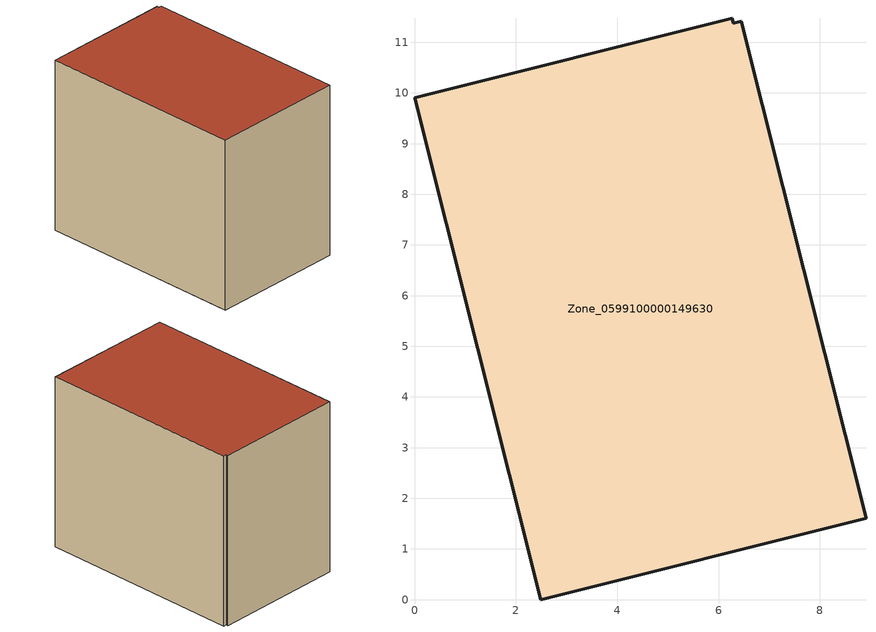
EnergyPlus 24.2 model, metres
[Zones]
Zone_0599100000149630
 floor ground (C_G): 2.49,0 0,9.9 6.27,11.47 6.29,11.37 6.45,11.41 8.91,1.61 z0
 wall outside (C_F): 2.49,0 8.91,1.61 6.45,11.41 6.29,11.37 6.27,11.47 0,9.9 2.49,0 z0:8.54
 roof outside (C_R): 0,9.9 2.49,0 8.91,1.61 6.45,11.41 6.29,11.37 6.27,11.47 z8.54
[BUILDING]
Pand.0599100000149630: North Axis=0; Terrain=City; Loads Convergence Tolerance Value=0.04; Temperature Convergence Tolerance Value=0.4; Solar Distribution=FullExterior; Maximum Number of Warmup Days=25; Minimum Number of Warmup Days=1
[Site:Location]
Rotterdam.The.Hague.AP_ZH_NLD Design_Conditions: Latitude=51.96; Longitude=4.45; Time Zone=1; Elevation=-4.5
[SITE:GROUNDTEMPERATURE:BUILDINGSURFACE]
18, 18, 18, 18, 18, 18, 18, 18, 18, 18, 18, 18
[MATERIAL] Thermal Absorptance=0.9; Solar Absorptance=0.7; Visible Absorptance=0.7
Name | Roughness | Thickness | Conductivity | Density | Specific Heat
G.TC.1965-1974 | MediumSmooth | 0.15 | 0.882353 | 540 | 1210
F.TC.1965-1974 | Rough | 0.3 | 0.697674 | 1920 | 840
R.TC.1965-1974 | MediumRough | 0.2 | 0.232558 | 1500 | 1000
[CONSTRUCTION]
C_G: G.TC.1965-1974
C_F: F.TC.1965-1974
C_R: R.TC.1965-1974
[ZONE]
Zone_0599100000149630: Type=1; Multiplier=1; Ceiling Height=Autocalculate; Volume=Autocalculate; Floor Area=autocalculate; Part of Total Floor Area=Yes
[ZONEINFILTRATION:DESIGNFLOWRATE]
Infil_Zone_0599100000149630: Zone or ZoneList or Space or SpaceList=Zone_0599100000149630; Schedule=AlwaysOn; Design Flow Rate Calculation Method=Flow/Area; Flow Rate per Floor Area=0.003; Constant Term Coefficient=1; Temperature Term Coefficient=0; Velocity Term Coefficient=0; Velocity Squared Term Coefficient=0
[HVACTEMPLATE:ZONE:IDEALLOADSAIRSYSTEM]
Zone_0599100000149630: Maximum Heating Supply Air Temperature=50; Minimum Cooling Supply Air Temperature=13; Maximum Heating Supply Air Humidity Ratio=0.0156; Minimum Cooling Supply Air Humidity Ratio=0.0077; Heating Limit=NoLimit; Cooling Limit=NoLimit; Dehumidification Control Type=ConstantSensibleHeatRatio; Cooling Sensible Heat Ratio=0.7; Dehumidification Setpoint=60; Humidification Control Type=None; Humidification Setpoint=30; Outdoor Air Method=None; Outdoor Air Flow Rate per Person=0.00944; Outdoor Air Flow Rate per Zone Floor Area=0; Outdoor Air Flow Rate per Zone=0; Demand Controlled Ventilation Type=None; Outdoor Air Economizer Type=NoEconomizer; Heat Recovery Type=None; Sensible Heat Recovery Effectiveness=0.7; Latent Heat Recovery Effectiveness=0.65
[ZONECONTROL:THERMOSTAT]
ThermostatControl_Zone_0599100000149630: Zone or ZoneList=Zone_0599100000149630; Control Type Schedule=DualSetpointControlType; Control 1=Thermostat_Zone_0599100000149630; Temperature Difference Between Cutout And Setpoint=0
[THERMOSTATSETPOINT:DUALSETPOINT]
Thermostat_Zone_0599100000149630: Heating Setpoint Temperature Schedule=HeatingSetpoint_Zone_0599100000149630; Cooling Setpoint Temperature Schedule=CoolingSetpoint_Zone_0599100000149630
[SCHEDULE:COMPACT]
HeatingSetpoint_Zone_0599100000149630: Through: 12/31, For: AllDays, Until: 24:00, 21
CoolingSetpoint_Zone_0599100000149630: Through: 12/31, For: AllDays, Until: 24:00, 24
DualSetpointControlType: Through: 12/31, For: AllDays, Until: 24:00, 4
AlwaysOn: Through: 12/31, For: AllDays, Until: 24:00, 1
